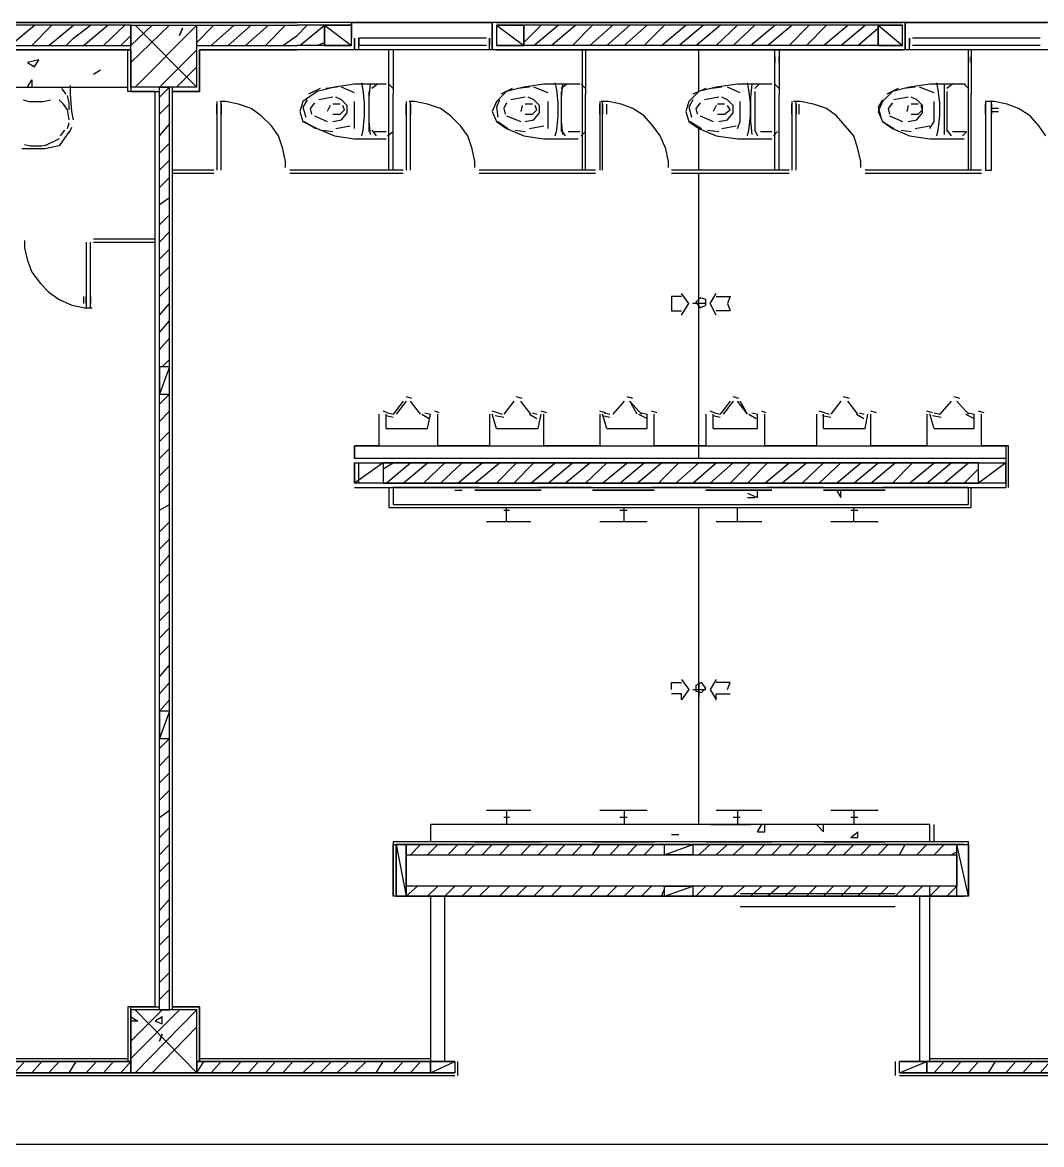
# Model space of a CAD drawing. Header units: millimetres. Extents: x 5 to 415, y 48 to 251.
# Drawn here: x 76.63 to 89.16, y 223.7 to 237.49 of the extents above; entities that cross this region are included whole.
import ezdxf

# ---------------------------------------------------------------- set-up
doc = ezdxf.new("R2010")
doc.units = ezdxf.units.MM
doc.layers.add('P', color=7, linetype='Continuous')

msp = doc.modelspace()

# ---------------------------------------------------------------- linework, layer by layer
at = {"layer": 'P'}
for points in [[(308.134, 237.49), (25.735, 237.49)], [(76.112, 237.49), (77.964, 237.49)], [(77.964, 237.455), (76.412, 237.455)], [(76.482, 237.208), (76.782, 237.455)], [(76.747, 237.208), (76.994, 237.455)], [(76.958, 237.208), (77.258, 237.455)], [(77.258, 237.296), (77.47, 237.455)], [(77.382, 237.208), (77.682, 237.455)], [(77.629, 237.208), (77.893, 237.455)], [(77.964, 237.49), (78.811, 237.49)], [(77.964, 237.208), (78.228, 237.455)], [(77.964, 236.996), (78.44, 237.455)], [(77.964, 236.696), (77.964, 237.455)], [(77.964, 237.455), (78.775, 237.455)], [(77.964, 237.455), (77.964, 237.208)], [(78.017, 237.455), (78.775, 236.696)], [(78.775, 237.455), (78.017, 236.696)], [(78.599, 237.419), (78.564, 237.331)], [(78.564, 237.331), (78.599, 237.419)], [(78.775, 236.696), (78.775, 237.455)], [(78.775, 237.243), (78.987, 237.455)], [(78.775, 237.208), (78.775, 237.455)], [(78.775, 237.455), (80.01, 237.455)], [(78.811, 237.49), (80.01, 237.49)], [(78.811, 237.455), (80.01, 237.455)], [(78.952, 237.208), (79.234, 237.455)], [(79.163, 237.208), (79.446, 237.455)], [(79.375, 237.208), (79.657, 237.455)], [(79.622, 237.208), (79.869, 237.455)], [(80.68, 237.49), (80.01, 237.49)], [(80.68, 237.455), (80.01, 237.455)], [(80.01, 237.331), (80.133, 237.455)], [(80.345, 237.455), (80.01, 237.455)], [(80.045, 237.208), (80.345, 237.455)], [(80.345, 237.455), (80.68, 237.208)], [(80.68, 237.455), (80.345, 237.455)], [(80.345, 237.455), (80.345, 237.208)], [(80.345, 237.208), (80.345, 237.455)], [(80.345, 237.455), (80.68, 237.455)], [(80.345, 237.208), (80.345, 237.455)], [(80.68, 237.49), (82.409, 237.49)], [(80.68, 237.296), (80.68, 237.49)], [(80.68, 237.49), (80.68, 237.296)], [(80.68, 237.208), (80.68, 237.455)], [(80.68, 237.208), (80.68, 237.455)], [(82.409, 237.49), (82.409, 237.296)], [(82.409, 237.296), (82.409, 237.49)], [(82.462, 237.49), (87.454, 237.49)], [(87.454, 237.455), (82.462, 237.455)], [(82.462, 237.455), (82.797, 237.208)], [(82.797, 237.455), (82.462, 237.455)], [(82.462, 237.455), (82.462, 237.208)], [(82.462, 237.455), (82.462, 237.208)], [(82.462, 237.455), (82.797, 237.455)], [(82.797, 237.208), (82.797, 237.455)], [(82.797, 237.455), (82.797, 237.208)], [(82.797, 237.243), (83.009, 237.455)], [(82.797, 237.208), (82.797, 237.455)], [(87.154, 237.455), (82.797, 237.455)], [(82.92, 237.208), (83.22, 237.455)], [(83.132, 237.208), (83.432, 237.455)], [(83.397, 237.208), (83.644, 237.455)], [(83.608, 237.208), (83.891, 237.455)], [(83.82, 237.208), (84.102, 237.455)], [(84.032, 237.208), (84.314, 237.455)], [(84.279, 237.208), (84.526, 237.455)], [(84.49, 237.208), (84.79, 237.455)], [(84.702, 237.208), (85.002, 237.455)], [(84.914, 237.208), (85.213, 237.455)], [(85.161, 237.208), (85.425, 237.455)], [(85.372, 237.208), (85.637, 237.455)], [(85.584, 237.208), (85.884, 237.455)], [(85.796, 237.208), (86.095, 237.455)], [(86.06, 237.208), (86.307, 237.455)], [(86.272, 237.208), (86.519, 237.455)], [(86.483, 237.208), (86.783, 237.455)], [(86.695, 237.208), (86.995, 237.455)], [(86.907, 237.208), (87.154, 237.419)], [(87.154, 237.455), (87.454, 237.208)], [(87.454, 237.455), (87.154, 237.455)], [(87.154, 237.455), (87.154, 237.208)], [(87.154, 237.208), (87.154, 237.455)], [(87.154, 237.455), (87.454, 237.455)], [(87.154, 237.208), (87.154, 237.455)], [(87.454, 237.208), (87.454, 237.455)], [(87.454, 237.208), (87.454, 237.455)], [(87.489, 237.49), (89.235, 237.49)], [(87.489, 237.296), (87.489, 237.49)], [(87.489, 237.49), (87.489, 237.296)], [(77.17, 237.208), (77.258, 237.296)], [(77.84, 237.208), (77.964, 237.331)], [(79.834, 237.208), (80.01, 237.331)], [(80.716, 237.155), (80.716, 237.296)], [(80.716, 237.296), (80.716, 237.155)], [(82.338, 237.296), (80.768, 237.296)], [(80.768, 237.296), (80.768, 237.208)], [(80.768, 237.155), (80.768, 237.296)], [(82.374, 237.155), (82.374, 237.296)], [(82.374, 237.296), (82.374, 237.208)], [(82.374, 237.155), (82.374, 237.296)], [(82.409, 237.296), (82.409, 237.155)], [(82.409, 237.155), (82.409, 237.296)], [(87.489, 237.155), (87.489, 237.296)], [(87.489, 237.296), (87.489, 237.155)], [(87.542, 237.296), (87.542, 237.208)], [(87.542, 237.155), (87.542, 237.296)], [(89.147, 237.296), (87.577, 237.296)], [(77.258, 237.155), (75.6, 237.155)], [(76.112, 237.155), (77.258, 237.155)], [(76.412, 237.208), (77.964, 237.208)], [(77.258, 237.155), (77.964, 237.155)], [(77.964, 237.155), (77.258, 237.155)], [(77.929, 236.643), (77.929, 237.155)], [(77.964, 237.155), (77.964, 236.643)], [(78.317, 236.696), (78.775, 237.155)], [(78.775, 237.208), (80.01, 237.208)], [(78.811, 237.208), (80.01, 237.208)], [(78.811, 237.155), (80.01, 237.155)], [(78.811, 237.155), (80.01, 237.155)], [(78.811, 237.155), (78.811, 236.643)], [(78.811, 236.643), (78.811, 237.155)], [(80.01, 237.155), (78.811, 237.155)], [(80.68, 237.208), (80.01, 237.208)], [(80.345, 237.208), (80.01, 237.208)], [(80.68, 237.155), (80.01, 237.155)], [(81.139, 237.155), (80.01, 237.155)], [(80.257, 237.208), (80.345, 237.243)], [(80.345, 237.208), (80.68, 237.208)], [(80.68, 237.208), (80.345, 237.208)], [(82.409, 237.155), (80.716, 237.155)], [(82.338, 237.208), (80.768, 237.208)], [(82.338, 237.208), (80.768, 237.208)], [(82.338, 237.208), (80.768, 237.208)], [(82.338, 237.208), (80.768, 237.208)], [(82.338, 237.208), (80.768, 237.208)], [(82.338, 237.155), (80.768, 237.155)], [(82.338, 237.155), (80.768, 237.155)], [(81.139, 236.608), (81.139, 237.155)], [(88.265, 237.155), (81.192, 237.155)], [(81.192, 237.155), (81.192, 236.608)], [(87.454, 237.208), (82.462, 237.208)], [(82.462, 237.208), (82.797, 237.208)], [(82.797, 237.208), (82.462, 237.208)], [(82.462, 237.155), (87.454, 237.155)], [(87.154, 237.208), (82.797, 237.208)], [(83.52, 236.608), (83.52, 237.155)], [(83.555, 237.155), (83.555, 236.608)], [(84.949, 236.643), (84.949, 237.155)], [(85.884, 236.608), (85.884, 237.155)], [(85.937, 237.155), (85.937, 236.608)], [(87.154, 237.208), (87.454, 237.208)], [(87.454, 237.208), (87.154, 237.208)], [(89.235, 237.155), (87.489, 237.155)], [(89.147, 237.208), (87.577, 237.208)], [(89.147, 237.208), (87.577, 237.208)], [(89.147, 237.208), (87.577, 237.208)], [(89.147, 237.208), (87.577, 237.208)], [(89.147, 237.208), (87.577, 237.208)], [(89.147, 237.155), (87.577, 237.155)], [(89.147, 237.155), (87.577, 237.155)], [(88.265, 236.608), (88.265, 237.155)], [(89.958, 237.155), (88.3, 237.155)], [(88.3, 237.155), (88.3, 236.608)], [(76.835, 237.031), (76.694, 236.996)], [(76.694, 236.996), (76.782, 236.943)], [(76.782, 236.943), (76.835, 237.031)], [(85.884, 237.067), (85.884, 236.996)], [(85.937, 236.996), (85.937, 237.067)], [(88.265, 237.067), (88.265, 236.996)], [(88.3, 236.996), (88.3, 237.067)], [(77.505, 236.855), (77.593, 236.908)], [(78.528, 236.696), (78.775, 236.943)], [(76.694, 236.696), (76.747, 236.784)], [(76.747, 236.784), (76.747, 236.696)], [(77.223, 236.608), (77.223, 236.714)], [(80.716, 236.732), (80.469, 236.696)], [(81.104, 236.732), (80.716, 236.732)], [(80.821, 236.661), (80.804, 236.749)], [(80.91, 236.732), (80.892, 236.573)], [(80.998, 236.732), (80.927, 236.679)], [(81.033, 236.732), (80.963, 236.732)], [(81.104, 236.732), (81.033, 236.732)], [(81.192, 236.679), (81.139, 236.732)], [(83.044, 236.732), (82.797, 236.696)], [(83.467, 236.732), (83.044, 236.732)], [(83.203, 236.661), (83.185, 236.749)], [(83.326, 236.732), (83.256, 236.679)], [(83.273, 236.732), (83.256, 236.573)], [(83.414, 236.732), (83.344, 236.732)], [(83.485, 236.732), (83.414, 236.732)], [(83.555, 236.679), (83.503, 236.732)], [(85.425, 236.732), (85.161, 236.696)], [(85.848, 236.732), (85.425, 236.732)], [(85.566, 236.661), (85.549, 236.749)], [(85.602, 236.732), (85.584, 236.573)], [(85.69, 236.732), (85.637, 236.679)], [(85.778, 236.732), (85.707, 236.732)], [(85.848, 236.732), (85.778, 236.732)], [(85.937, 236.679), (85.884, 236.732)], [(87.789, 236.732), (87.542, 236.696)], [(88.212, 236.732), (87.789, 236.732)], [(87.895, 236.661), (87.877, 236.749)], [(87.965, 236.732), (87.965, 236.573)], [(88.071, 236.732), (88, 236.679)], [(88.159, 236.732), (88.071, 236.732)], [(88.23, 236.732), (88.159, 236.732)], [(88.265, 236.679), (88.212, 236.732)], [(75.636, 236.696), (77.929, 236.696)], [(77.17, 236.608), (77.117, 236.679)], [(77.205, 236.502), (77.188, 236.59)], [(77.241, 236.396), (77.223, 236.608)], [(78.264, 236.643), (77.929, 236.643)], [(78.775, 236.696), (77.964, 236.696)], [(77.964, 236.643), (78.317, 236.643)], [(78.264, 225.39), (78.264, 236.643)], [(78.317, 236.573), (78.44, 236.696)], [(78.317, 225.354), (78.317, 236.696)], [(78.317, 236.696), (78.44, 236.696)], [(78.317, 233.257), (78.317, 236.696)], [(78.44, 233.257), (78.44, 236.696)], [(78.475, 236.696), (78.475, 225.354)], [(78.475, 236.643), (78.475, 235.673)], [(78.811, 236.643), (78.475, 236.643)], [(78.475, 236.643), (78.811, 236.643)], [(80.257, 236.643), (80.081, 236.52)], [(80.292, 236.679), (80.151, 236.608)], [(80.469, 236.696), (80.257, 236.643)], [(80.451, 236.573), (80.275, 236.538)], [(80.504, 236.696), (80.363, 236.679)], [(80.557, 236.538), (80.486, 236.573)], [(80.716, 236.626), (80.557, 236.696)], [(80.839, 236.502), (80.821, 236.661)], [(80.892, 236.643), (80.892, 236.149)], [(80.892, 236.573), (80.892, 236.273)], [(81.139, 236.149), (81.139, 236.643)], [(81.139, 235.673), (81.139, 236.608)], [(81.192, 235.673), (81.192, 236.608)], [(82.585, 236.643), (82.462, 236.52)], [(82.656, 236.679), (82.515, 236.608)], [(82.797, 236.696), (82.585, 236.643)], [(82.815, 236.573), (82.638, 236.538)], [(82.868, 236.696), (82.726, 236.679)], [(82.92, 236.538), (82.85, 236.573)], [(83.097, 236.626), (82.92, 236.696)], [(83.22, 236.502), (83.203, 236.661)], [(83.256, 236.643), (83.256, 236.149)], [(83.256, 236.573), (83.256, 236.273)], [(83.52, 236.149), (83.52, 236.643)], [(83.52, 235.673), (83.52, 236.608)], [(83.555, 235.673), (83.555, 236.608)], [(84.949, 236.643), (84.825, 236.52)], [(85.037, 236.679), (84.878, 236.608)], [(85.161, 236.696), (84.949, 236.643)], [(85.196, 236.573), (85.019, 236.538)], [(85.231, 236.696), (85.108, 236.679)], [(85.302, 236.538), (85.231, 236.573)], [(85.46, 236.626), (85.302, 236.696)], [(85.584, 236.502), (85.566, 236.661)], [(85.584, 236.573), (85.584, 236.273)], [(85.637, 236.643), (85.637, 236.149)], [(85.884, 236.149), (85.884, 236.643)], [(85.884, 235.673), (85.884, 236.608)], [(85.937, 235.673), (85.937, 236.608)], [(87.33, 236.643), (87.207, 236.52)], [(87.401, 236.679), (87.26, 236.608)], [(87.542, 236.696), (87.33, 236.643)], [(87.524, 236.573), (87.348, 236.538)], [(87.612, 236.696), (87.471, 236.679)], [(87.63, 236.538), (87.559, 236.573)], [(87.842, 236.626), (87.665, 236.696)], [(87.912, 236.502), (87.895, 236.661)], [(87.965, 236.573), (87.965, 236.273)], [(88, 236.643), (88, 236.149)], [(88.265, 236.149), (88.265, 236.643)], [(88.265, 235.673), (88.265, 236.608)], [(88.3, 235.673), (88.3, 236.608)], [(76.641, 236.538), (76.712, 236.52)], [(76.712, 236.52), (76.888, 236.52)], [(76.888, 236.52), (76.976, 236.538)], [(77.135, 236.485), (77.082, 236.538)], [(77.188, 236.414), (77.135, 236.485)], [(77.205, 236.414), (77.205, 236.502)], [(78.317, 236.361), (78.44, 236.485)], [(79.022, 236.52), (79.022, 235.673)], [(79.022, 236.52), (79.022, 235.673)], [(79.022, 236.361), (79.022, 236.485)], [(79.022, 236.485), (79.022, 236.361)], [(79.128, 236.52), (79.058, 236.52)], [(79.075, 235.673), (79.075, 236.52)], [(79.075, 235.673), (79.075, 236.52)], [(79.075, 236.361), (79.075, 236.485)], [(79.075, 236.485), (79.075, 236.361)], [(79.287, 236.485), (79.128, 236.52)], [(79.446, 236.432), (79.287, 236.485)], [(79.569, 236.343), (79.446, 236.432)], [(80.081, 236.52), (80.045, 236.396)], [(80.133, 236.538), (80.081, 236.449)], [(80.081, 236.449), (80.116, 236.326)], [(80.222, 236.502), (80.169, 236.432)], [(80.169, 236.432), (80.186, 236.361)], [(80.416, 236.467), (80.38, 236.396)], [(80.539, 236.485), (80.451, 236.485)], [(80.627, 236.467), (80.557, 236.538)], [(80.592, 236.414), (80.574, 236.467)], [(80.627, 236.379), (80.627, 236.467)], [(80.716, 236.273), (80.716, 236.52)], [(80.839, 236.343), (80.839, 236.502)], [(81.351, 236.52), (81.351, 235.673)], [(81.351, 236.52), (81.351, 235.673)], [(81.351, 236.361), (81.351, 236.485)], [(81.351, 236.485), (81.351, 236.361)], [(81.456, 236.52), (81.386, 236.52)], [(81.403, 235.673), (81.403, 236.52)], [(81.403, 235.673), (81.403, 236.52)], [(81.403, 236.361), (81.403, 236.485)], [(81.403, 236.485), (81.403, 236.361)], [(81.615, 236.485), (81.456, 236.52)], [(81.774, 236.432), (81.615, 236.485)], [(81.897, 236.343), (81.774, 236.432)], [(82.462, 236.52), (82.409, 236.396)], [(82.497, 236.538), (82.462, 236.449)], [(82.462, 236.449), (82.479, 236.326)], [(82.585, 236.502), (82.55, 236.432)], [(82.55, 236.432), (82.568, 236.361)], [(82.779, 236.467), (82.762, 236.396)], [(82.903, 236.485), (82.815, 236.485)], [(82.991, 236.467), (82.92, 236.538)], [(82.956, 236.414), (82.938, 236.467)], [(82.991, 236.379), (82.991, 236.467)], [(83.097, 236.273), (83.097, 236.52)], [(83.22, 236.343), (83.22, 236.502)], [(83.732, 236.52), (83.732, 235.673)], [(83.732, 236.52), (83.732, 235.673)], [(83.732, 236.361), (83.732, 236.485)], [(83.732, 236.485), (83.732, 236.361)], [(83.838, 236.52), (83.749, 236.52)], [(83.767, 235.673), (83.767, 236.52)], [(83.767, 235.673), (83.767, 236.52)], [(83.767, 236.485), (83.767, 236.361)], [(83.82, 236.361), (83.82, 236.485)], [(83.996, 236.485), (83.838, 236.52)], [(84.138, 236.432), (83.996, 236.485)], [(84.279, 236.343), (84.138, 236.432)], [(84.825, 236.52), (84.79, 236.396)], [(84.878, 236.538), (84.825, 236.449)], [(84.825, 236.449), (84.861, 236.326)], [(84.967, 236.502), (84.914, 236.432)], [(84.914, 236.432), (84.931, 236.361)], [(85.161, 236.467), (85.125, 236.396)], [(85.266, 236.485), (85.178, 236.485)], [(85.372, 236.467), (85.302, 236.538)], [(85.337, 236.414), (85.302, 236.467)], [(85.372, 236.379), (85.372, 236.467)], [(85.46, 236.273), (85.46, 236.52)], [(85.584, 236.343), (85.584, 236.502)], [(86.095, 236.52), (86.095, 235.673)], [(86.095, 236.52), (86.095, 235.673)], [(86.095, 236.361), (86.095, 236.485)], [(86.095, 236.485), (86.095, 236.361)], [(86.201, 236.52), (86.113, 236.52)], [(86.148, 235.673), (86.148, 236.52)], [(86.148, 235.673), (86.148, 236.52)], [(86.148, 236.485), (86.148, 236.361)], [(86.184, 236.361), (86.184, 236.485)], [(86.36, 236.485), (86.201, 236.52)], [(86.519, 236.432), (86.36, 236.485)], [(86.642, 236.343), (86.519, 236.432)], [(87.207, 236.538), (87.154, 236.449)], [(87.207, 236.52), (87.154, 236.396)], [(87.154, 236.449), (87.189, 236.326)], [(87.33, 236.502), (87.277, 236.432)], [(87.277, 236.432), (87.295, 236.361)], [(87.524, 236.467), (87.507, 236.396)], [(87.648, 236.485), (87.559, 236.485)], [(87.701, 236.467), (87.63, 236.538)], [(87.701, 236.414), (87.683, 236.467)], [(87.701, 236.379), (87.701, 236.467)], [(87.842, 236.273), (87.842, 236.52)], [(87.912, 236.343), (87.912, 236.502)], [(88.547, 236.52), (88.477, 236.52)], [(88.477, 236.52), (88.477, 235.673)], [(88.547, 236.52), (88.477, 236.52)], [(88.477, 236.52), (88.477, 235.673)], [(88.477, 236.361), (88.477, 236.485)], [(88.477, 236.485), (88.477, 236.361)], [(88.583, 236.52), (88.494, 236.52)], [(88.547, 235.673), (88.547, 236.52)], [(88.547, 235.673), (88.547, 236.52)], [(88.547, 236.361), (88.547, 236.485)], [(88.547, 236.485), (88.547, 236.361)], [(88.635, 236.432), (88.547, 236.432)], [(88.741, 236.485), (88.583, 236.52)], [(88.882, 236.432), (88.741, 236.485)], [(89.023, 236.343), (88.882, 236.432)], [(77.205, 236.291), (77.188, 236.414)], [(77.258, 236.291), (77.241, 236.396)], [(79.693, 236.22), (79.569, 236.343)], [(80.045, 236.396), (80.081, 236.273)], [(80.222, 236.343), (80.38, 236.273)], [(80.451, 236.361), (80.539, 236.361)], [(80.539, 236.361), (80.592, 236.414)], [(80.557, 236.291), (80.627, 236.379)], [(80.821, 236.167), (80.839, 236.343)], [(82.021, 236.22), (81.897, 236.343)], [(82.409, 236.396), (82.462, 236.273)], [(82.585, 236.343), (82.762, 236.273)], [(82.815, 236.361), (82.903, 236.361)], [(82.903, 236.361), (82.956, 236.414)], [(82.92, 236.291), (82.991, 236.379)], [(83.203, 236.167), (83.22, 236.343)], [(84.384, 236.22), (84.279, 236.343)], [(84.79, 236.396), (84.825, 236.273)], [(84.967, 236.343), (85.125, 236.273)], [(85.178, 236.361), (85.266, 236.361)], [(85.266, 236.361), (85.337, 236.414)], [(85.302, 236.291), (85.372, 236.379)], [(85.566, 236.167), (85.584, 236.343)], [(86.748, 236.22), (86.642, 236.343)], [(87.154, 236.396), (87.207, 236.273)], [(87.295, 236.343), (87.454, 236.273)], [(87.559, 236.361), (87.648, 236.361)], [(87.63, 236.291), (87.701, 236.379)], [(87.648, 236.361), (87.701, 236.414)], [(87.895, 236.167), (87.912, 236.343)], [(88.547, 236.396), (88.635, 236.396)], [(89.129, 236.22), (89.023, 236.343)], [(77.1, 236.097), (77.153, 236.167)], [(77.188, 236.185), (77.205, 236.255)], [(77.205, 236.132), (77.241, 236.202)], [(78.317, 236.097), (78.44, 236.238)], [(79.781, 236.097), (79.693, 236.22)], [(80.081, 236.273), (80.257, 236.185)], [(80.098, 236.273), (80.239, 236.185)], [(80.257, 236.185), (80.469, 236.097)], [(80.328, 236.167), (80.451, 236.149)], [(80.451, 236.273), (80.557, 236.291)], [(80.486, 236.185), (80.663, 236.22)], [(80.716, 236.185), (80.716, 236.273)], [(80.804, 236.097), (80.821, 236.167)], [(80.892, 236.273), (80.91, 236.114)], [(80.927, 236.167), (80.98, 236.097)], [(82.109, 236.097), (82.021, 236.22)], [(82.462, 236.273), (82.585, 236.185)], [(82.479, 236.273), (82.603, 236.185)], [(82.585, 236.185), (82.797, 236.097)], [(82.691, 236.167), (82.815, 236.149)], [(82.815, 236.273), (82.92, 236.291)], [(82.868, 236.185), (83.044, 236.22)], [(83.097, 236.185), (83.097, 236.273)], [(83.185, 236.097), (83.203, 236.167)], [(83.256, 236.273), (83.273, 236.114)], [(83.256, 236.167), (83.308, 236.097)], [(84.473, 236.097), (84.384, 236.22)], [(84.825, 236.273), (84.949, 236.185)], [(84.843, 236.273), (84.984, 236.185)], [(84.949, 236.185), (85.161, 236.097)], [(84.949, 235.673), (84.949, 236.185)], [(85.055, 236.167), (85.196, 236.149)], [(85.196, 236.273), (85.302, 236.291)], [(85.231, 236.185), (85.408, 236.22)], [(85.425, 236.185), (85.46, 236.273)], [(85.549, 236.097), (85.566, 236.167)], [(85.584, 236.273), (85.602, 236.114)], [(85.637, 236.167), (85.672, 236.097)], [(86.854, 236.097), (86.748, 236.22)], [(87.207, 236.273), (87.33, 236.185)], [(87.207, 236.273), (87.348, 236.185)], [(87.33, 236.185), (87.542, 236.097)], [(87.436, 236.167), (87.559, 236.149)], [(87.524, 236.273), (87.63, 236.291)], [(87.612, 236.185), (87.789, 236.22)], [(87.789, 236.185), (87.842, 236.273)], [(87.877, 236.097), (87.895, 236.167)], [(87.965, 236.273), (87.965, 236.114)], [(88, 236.167), (88.053, 236.097)], [(89.218, 236.097), (89.129, 236.22)], [(77.082, 236.061), (76.906, 235.973)], [(77.205, 236.149), (77.082, 235.973)], [(79.834, 235.938), (79.781, 236.097)], [(80.469, 236.097), (80.716, 236.061)], [(80.716, 236.061), (81.104, 236.061)], [(80.963, 236.149), (81.033, 236.149)], [(81.033, 236.149), (81.104, 236.149)], [(81.121, 236.097), (81.192, 236.149)], [(82.162, 235.938), (82.109, 236.097)], [(82.797, 236.097), (83.044, 236.061)], [(83.044, 236.061), (83.467, 236.061)], [(83.344, 236.149), (83.414, 236.149)], [(83.414, 236.149), (83.485, 236.149)], [(83.503, 236.097), (83.555, 236.149)], [(84.543, 235.938), (84.473, 236.097)], [(85.161, 236.097), (85.425, 236.061)], [(85.425, 236.061), (85.848, 236.061)], [(85.707, 236.149), (85.778, 236.149)], [(85.778, 236.149), (85.848, 236.149)], [(85.866, 236.097), (85.919, 236.149)], [(86.907, 235.938), (86.854, 236.097)], [(87.542, 236.097), (87.789, 236.061)], [(87.789, 236.061), (88.212, 236.061)], [(88.071, 236.149), (88.159, 236.149)], [(88.159, 236.149), (88.23, 236.149)], [(88.194, 236.097), (88.247, 236.149)], [(76.906, 235.938), (76.623, 235.938)], [(76.659, 235.991), (76.729, 235.973)], [(76.729, 235.973), (76.87, 235.973)], [(76.87, 235.973), (76.941, 235.991)], [(77.082, 235.973), (76.906, 235.938)], [(78.317, 235.885), (78.44, 236.008)], [(79.869, 235.779), (79.834, 235.938)], [(82.197, 235.779), (82.162, 235.938)], [(84.578, 235.779), (84.543, 235.938)], [(86.942, 235.779), (86.907, 235.938)], [(78.317, 235.673), (78.44, 235.797)], [(79.869, 235.708), (79.869, 235.779)], [(82.197, 235.708), (82.197, 235.779)], [(84.578, 235.708), (84.578, 235.779)], [(86.942, 235.708), (86.942, 235.779)], [(78.987, 235.673), (78.475, 235.673)], [(78.475, 235.638), (78.475, 225.39)], [(78.475, 235.638), (78.987, 235.638)], [(81.315, 235.673), (79.922, 235.673)], [(79.922, 235.638), (81.315, 235.638)], [(83.679, 235.673), (82.25, 235.673)], [(82.25, 235.638), (83.679, 235.638)], [(86.06, 235.673), (84.614, 235.673)], [(84.614, 235.638), (86.06, 235.638)], [(84.949, 232.287), (84.949, 235.638)], [(88.424, 235.673), (86.995, 235.673)], [(86.995, 235.638), (88.424, 235.638)], [(88.477, 235.673), (88.547, 235.673)], [(88.477, 235.673), (88.547, 235.673)], [(78.317, 235.462), (78.44, 235.585)], [(78.317, 235.25), (78.44, 235.338)], [(78.317, 235.003), (78.44, 235.126)], [(78.317, 234.791), (78.44, 234.915)], [(76.659, 234.809), (76.659, 234.721)], [(77.417, 234.791), (77.417, 233.98)], [(77.417, 234.791), (77.417, 233.98)], [(77.47, 233.98), (77.47, 234.791)], [(77.47, 233.98), (77.47, 234.791)], [(78.264, 234.827), (77.505, 234.827)], [(77.505, 234.791), (78.264, 234.791)], [(76.659, 234.721), (76.694, 234.562)], [(78.317, 234.58), (78.44, 234.703)], [(76.694, 234.562), (76.747, 234.421)], [(76.747, 234.421), (76.853, 234.28)], [(78.317, 234.368), (78.44, 234.491)], [(76.853, 234.28), (76.958, 234.174)], [(78.317, 234.121), (78.44, 234.244)], [(76.958, 234.174), (77.082, 234.086)], [(77.082, 234.086), (77.241, 234.015)], [(77.382, 234.121), (77.382, 234.033)], [(77.417, 234.033), (77.417, 234.121)], [(77.47, 234.121), (77.47, 234.033)], [(77.47, 234.033), (77.47, 234.121)], [(84.614, 234.121), (84.614, 234.033)], [(84.737, 234.121), (84.614, 234.121)], [(84.825, 234.033), (84.737, 234.156)], [(84.967, 234.103), (84.914, 234.05)], [(84.967, 234.103), (84.914, 234.05)], [(84.949, 233.945), (84.949, 234.121)], [(85.037, 234.086), (84.967, 234.103)], [(85.037, 234.086), (84.967, 234.103)], [(85.037, 234.015), (85.037, 234.086)], [(85.037, 234.015), (85.037, 234.086)], [(85.09, 234.033), (85.161, 234.156)], [(85.161, 234.121), (85.337, 234.121)], [(85.337, 234.121), (85.302, 234.033)], [(77.241, 234.015), (77.399, 233.98)], [(77.399, 233.98), (77.488, 233.98)], [(78.317, 233.892), (78.44, 234.033)], [(84.614, 234.033), (84.614, 233.945)], [(84.737, 233.892), (84.825, 234.033)], [(85.037, 234.033), (84.878, 234.033)], [(84.914, 234.05), (84.967, 233.98)], [(84.914, 234.05), (84.967, 233.98)], [(84.967, 233.98), (85.037, 234.015)], [(84.967, 233.98), (85.037, 234.015)], [(85.161, 233.892), (85.09, 234.033)], [(85.302, 234.033), (85.337, 233.945)], [(78.317, 233.68), (78.44, 233.821)], [(84.614, 233.945), (84.737, 233.945)], [(85.337, 233.945), (85.161, 233.945)], [(78.317, 233.468), (78.44, 233.609)], [(78.44, 233.257), (78.317, 232.922)], [(78.44, 233.257), (78.317, 233.257)], [(78.317, 233.257), (78.317, 232.922)], [(78.352, 233.257), (78.44, 233.345)], [(78.44, 232.922), (78.44, 233.257)], [(78.317, 232.922), (78.44, 232.922)], [(78.317, 232.798), (78.44, 232.922)], [(78.317, 229.023), (78.317, 232.922)], [(78.44, 229.023), (78.44, 232.922)], [(81.421, 232.869), (81.351, 232.886)], [(81.421, 232.869), (81.351, 232.886)], [(82.779, 232.869), (82.709, 232.886)], [(82.779, 232.869), (82.709, 232.886)], [(84.138, 232.869), (84.067, 232.886)], [(84.138, 232.869), (84.067, 232.886)], [(85.443, 232.869), (85.372, 232.886)], [(85.443, 232.869), (85.372, 232.886)], [(86.801, 232.869), (86.73, 232.886)], [(86.801, 232.869), (86.73, 232.886)], [(88.159, 232.869), (88.089, 232.886)], [(88.159, 232.869), (88.089, 232.886)], [(78.317, 232.586), (78.44, 232.71)], [(81.121, 232.692), (81.068, 232.71)], [(81.315, 232.833), (81.192, 232.675)], [(81.351, 232.833), (81.227, 232.675)], [(81.527, 232.675), (81.403, 232.833)], [(81.527, 232.675), (81.403, 232.833)], [(81.756, 232.692), (81.703, 232.71)], [(82.479, 232.692), (82.409, 232.71)], [(82.673, 232.833), (82.55, 232.675)], [(82.673, 232.833), (82.55, 232.675)], [(82.885, 232.675), (82.762, 232.833)], [(82.885, 232.675), (82.762, 232.833)], [(83.079, 232.692), (83.009, 232.71)], [(83.802, 232.692), (83.732, 232.71)], [(84.032, 232.833), (83.891, 232.675)], [(84.032, 232.833), (83.891, 232.675)], [(84.243, 232.675), (84.102, 232.833)], [(84.19, 232.675), (84.102, 232.833)], [(84.437, 232.692), (84.367, 232.71)], [(85.143, 232.692), (85.09, 232.71)], [(85.337, 232.833), (85.213, 232.675)], [(85.372, 232.833), (85.249, 232.675)], [(85.549, 232.675), (85.425, 232.833)], [(85.549, 232.675), (85.46, 232.833)], [(85.778, 232.692), (85.725, 232.71)], [(86.501, 232.692), (86.431, 232.71)], [(86.695, 232.833), (86.572, 232.675)], [(86.695, 232.833), (86.572, 232.675)], [(86.907, 232.675), (86.783, 232.833)], [(86.907, 232.675), (86.783, 232.833)], [(87.136, 232.692), (87.066, 232.71)], [(87.824, 232.692), (87.753, 232.71)], [(88.053, 232.833), (87.912, 232.675)], [(88.053, 232.833), (87.912, 232.675)], [(88.265, 232.675), (88.124, 232.833)], [(88.265, 232.675), (88.124, 232.833)], [(88.459, 232.692), (88.388, 232.71)], [(81.015, 232.675), (81.015, 232.287)], [(81.104, 232.498), (81.104, 232.675)], [(81.104, 232.657), (81.192, 232.639)], [(81.121, 232.692), (81.192, 232.675)], [(81.545, 232.675), (81.633, 232.622)], [(81.58, 232.692), (81.65, 232.675)], [(81.615, 232.498), (81.65, 232.675)], [(81.739, 232.287), (81.739, 232.675)], [(82.374, 232.675), (82.374, 232.287)], [(82.462, 232.498), (82.409, 232.675)], [(82.444, 232.657), (82.55, 232.639)], [(82.479, 232.692), (82.532, 232.675)], [(82.868, 232.675), (82.956, 232.622)], [(82.903, 232.692), (82.956, 232.675)], [(82.973, 232.498), (83.009, 232.675)], [(83.044, 232.287), (83.044, 232.675)], [(83.732, 232.675), (83.732, 232.287)], [(83.82, 232.498), (83.767, 232.675)], [(83.767, 232.657), (83.855, 232.639)], [(83.785, 232.692), (83.855, 232.675)], [(84.208, 232.675), (84.314, 232.622)], [(84.243, 232.692), (84.314, 232.675)], [(84.314, 232.498), (84.314, 232.675)], [(84.402, 232.287), (84.402, 232.675)], [(85.037, 232.675), (85.037, 232.287)], [(85.125, 232.498), (85.125, 232.675)], [(85.125, 232.657), (85.213, 232.639)], [(85.143, 232.692), (85.213, 232.675)], [(85.566, 232.675), (85.654, 232.622)], [(85.602, 232.692), (85.672, 232.675)], [(85.672, 232.498), (85.672, 232.675)], [(85.76, 232.287), (85.76, 232.675)], [(86.395, 232.675), (86.395, 232.287)], [(86.466, 232.657), (86.572, 232.639)], [(86.483, 232.498), (86.483, 232.675)], [(86.501, 232.692), (86.554, 232.675)], [(86.889, 232.675), (86.977, 232.622)], [(86.924, 232.692), (86.977, 232.675)], [(86.995, 232.498), (87.03, 232.675)], [(87.066, 232.287), (87.066, 232.675)], [(87.753, 232.675), (87.753, 232.287)], [(87.842, 232.498), (87.789, 232.675)], [(87.824, 232.657), (87.93, 232.639)], [(87.842, 232.692), (87.912, 232.675)], [(88.23, 232.675), (88.336, 232.622)], [(88.265, 232.692), (88.336, 232.675)], [(88.336, 232.498), (88.336, 232.675)], [(88.424, 232.287), (88.424, 232.675)], [(78.317, 232.339), (78.44, 232.463)], [(81.104, 232.498), (81.615, 232.498)], [(82.462, 232.498), (82.973, 232.498)], [(83.82, 232.498), (84.314, 232.498)], [(85.125, 232.498), (85.672, 232.498)], [(86.483, 232.498), (86.995, 232.498)], [(87.842, 232.498), (88.336, 232.498)], [(78.317, 232.128), (78.44, 232.251)], [(81.015, 232.287), (80.716, 232.287)], [(80.716, 232.287), (88.724, 232.287)], [(80.716, 232.128), (80.716, 232.287)], [(80.716, 232.287), (80.716, 232.128)], [(81.015, 232.287), (81.739, 232.287)], [(82.374, 232.287), (81.739, 232.287)], [(82.374, 232.287), (83.044, 232.287)], [(83.732, 232.287), (83.044, 232.287)], [(83.732, 232.287), (84.402, 232.287)], [(85.037, 232.287), (84.402, 232.287)], [(84.949, 232.128), (84.949, 232.287)], [(85.037, 232.287), (85.76, 232.287)], [(86.395, 232.287), (85.76, 232.287)], [(86.395, 232.287), (87.066, 232.287)], [(87.753, 232.287), (87.066, 232.287)], [(87.753, 232.287), (88.424, 232.287)], [(88.759, 232.287), (88.424, 232.287)], [(88.724, 232.287), (88.724, 232.128)], [(88.759, 231.775), (88.759, 232.287)], [(78.317, 231.916), (78.44, 232.04)], [(88.724, 232.128), (80.716, 232.128)], [(81.068, 232.075), (80.716, 231.828)], [(80.716, 231.828), (80.716, 232.075)], [(80.716, 232.075), (81.068, 232.075)], [(80.716, 232.075), (88.724, 232.075)], [(80.716, 232.075), (80.716, 231.828)], [(80.768, 231.828), (80.768, 232.075)], [(81.068, 232.075), (81.068, 231.828)], [(81.068, 232.004), (81.192, 232.075)], [(81.068, 232.075), (81.068, 231.828)], [(88.388, 232.075), (81.068, 232.075)], [(81.104, 231.828), (81.403, 232.075)], [(81.315, 231.828), (81.615, 232.075)], [(81.562, 231.828), (81.827, 232.075)], [(81.774, 231.828), (82.038, 232.075)], [(81.986, 231.828), (82.285, 232.075)], [(82.197, 231.828), (82.497, 232.075)], [(82.462, 231.828), (82.709, 232.075)], [(82.673, 231.828), (82.92, 232.075)], [(82.885, 231.828), (83.185, 232.075)], [(83.097, 231.828), (83.397, 232.075)], [(83.308, 231.828), (83.608, 232.075)], [(83.555, 231.828), (83.82, 232.075)], [(83.767, 231.828), (84.067, 232.075)], [(83.979, 231.828), (84.279, 232.075)], [(84.19, 231.828), (84.49, 232.075)], [(84.455, 231.828), (84.702, 232.075)], [(84.667, 231.828), (84.949, 232.075)], [(84.878, 231.828), (85.161, 232.075)], [(85.09, 231.828), (85.372, 232.075)], [(85.337, 231.828), (85.584, 232.075)], [(85.549, 231.828), (85.796, 232.075)], [(85.76, 231.828), (86.06, 232.075)], [(85.972, 231.828), (86.272, 232.075)], [(86.219, 231.828), (86.483, 232.075)], [(86.431, 231.828), (86.695, 232.075)], [(86.642, 231.828), (86.942, 232.075)], [(86.854, 231.828), (87.154, 232.075)], [(87.066, 231.828), (87.365, 232.075)], [(87.33, 231.828), (87.577, 232.075)], [(87.542, 231.828), (87.842, 232.075)], [(87.753, 231.828), (88.053, 232.075)], [(87.965, 231.828), (88.265, 232.075)], [(88.724, 232.075), (88.388, 231.828)], [(88.388, 231.828), (88.388, 232.075)], [(88.388, 232.075), (88.724, 232.075)], [(88.388, 231.828), (88.388, 232.075)], [(88.724, 232.128), (88.724, 231.775)], [(88.724, 232.075), (88.724, 231.828)], [(88.724, 231.828), (88.724, 232.075)], [(88.724, 232.075), (88.724, 231.828)], [(88.212, 231.828), (88.388, 232.004)], [(78.317, 231.704), (78.44, 231.828)], [(81.068, 231.828), (80.716, 231.828)], [(88.724, 231.828), (80.716, 231.828)], [(80.716, 231.775), (88.724, 231.775)], [(81.068, 231.828), (88.388, 231.828)], [(81.139, 231.775), (81.139, 231.528)], [(82.25, 231.775), (81.192, 231.775)], [(81.192, 231.775), (81.192, 231.563)], [(81.95, 231.74), (82.038, 231.74)], [(83.009, 231.74), (82.197, 231.74)], [(82.197, 231.74), (83.009, 231.74)], [(82.285, 231.775), (82.92, 231.775)], [(83.644, 231.775), (82.973, 231.775)], [(84.402, 231.74), (83.644, 231.74)], [(83.644, 231.74), (84.402, 231.74)], [(83.679, 231.775), (84.367, 231.775)], [(85.09, 231.775), (84.367, 231.775)], [(85.848, 231.74), (85.037, 231.74)], [(85.037, 231.74), (85.848, 231.74)], [(85.125, 231.775), (85.76, 231.775)], [(85.672, 231.652), (85.672, 231.74)], [(86.483, 231.775), (85.796, 231.775)], [(87.242, 231.74), (86.483, 231.74)], [(86.483, 231.74), (87.242, 231.74)], [(86.519, 231.775), (87.207, 231.775)], [(86.642, 231.74), (86.695, 231.652)], [(86.695, 231.652), (86.695, 231.74)], [(88.265, 231.775), (87.207, 231.775)], [(88.265, 231.563), (88.265, 231.775)], [(88.3, 231.528), (88.3, 231.775)], [(88.724, 231.828), (88.388, 231.828)], [(85.549, 231.704), (85.672, 231.652)], [(85.549, 231.652), (85.637, 231.652)], [(78.317, 231.493), (78.44, 231.563)], [(81.139, 231.528), (88.3, 231.528)], [(81.192, 231.563), (88.265, 231.563)], [(82.55, 231.493), (82.621, 231.493)], [(82.585, 231.352), (82.585, 231.528)], [(83.979, 231.493), (84.067, 231.493)], [(84.032, 231.352), (84.032, 231.528)], [(84.949, 227.63), (84.949, 231.528)], [(85.425, 231.352), (85.425, 231.528)], [(86.819, 231.493), (86.907, 231.493)], [(86.854, 231.352), (86.854, 231.528)], [(78.317, 231.228), (78.44, 231.352)], [(82.885, 231.352), (82.338, 231.352)], [(84.314, 231.352), (83.732, 231.352)], [(85.725, 231.352), (85.161, 231.352)], [(87.154, 231.352), (86.572, 231.352)], [(78.317, 231.017), (78.44, 231.14)], [(78.317, 230.805), (78.44, 230.946)], [(78.317, 230.593), (78.44, 230.717)], [(78.317, 230.346), (78.44, 230.47)], [(78.317, 230.135), (78.44, 230.258)], [(78.317, 229.923), (78.44, 230.046)], [(78.317, 229.711), (78.44, 229.835)], [(78.317, 229.447), (78.44, 229.588)], [(84.737, 229.411), (84.825, 229.288)], [(85.161, 229.411), (85.09, 229.288)], [(78.317, 229.235), (78.44, 229.376)], [(84.614, 229.376), (84.737, 229.376)], [(84.614, 229.288), (84.614, 229.376)], [(84.825, 229.288), (84.737, 229.164)], [(84.878, 229.288), (85.037, 229.288)], [(84.984, 229.376), (84.914, 229.341)], [(84.984, 229.376), (84.914, 229.341)], [(84.914, 229.341), (84.914, 229.27)], [(84.914, 229.341), (84.914, 229.27)], [(84.914, 229.27), (84.984, 229.253)], [(84.914, 229.27), (84.984, 229.253)], [(84.949, 229.376), (84.949, 229.2)], [(85.037, 229.306), (84.984, 229.376)], [(85.037, 229.306), (84.984, 229.376)], [(84.984, 229.253), (85.037, 229.306)], [(84.984, 229.253), (85.037, 229.306)], [(85.09, 229.288), (85.161, 229.164)], [(85.337, 229.376), (85.161, 229.376)], [(85.302, 229.288), (85.337, 229.376)], [(78.317, 229.023), (78.44, 229.164)], [(84.737, 229.235), (84.614, 229.235)], [(84.737, 229.164), (84.737, 229.235)], [(85.161, 229.235), (85.337, 229.235)], [(85.161, 229.164), (85.161, 229.235)], [(78.44, 229.023), (78.317, 228.688)], [(78.44, 229.023), (78.317, 229.023)], [(78.317, 229.023), (78.317, 228.688)], [(78.44, 228.688), (78.44, 229.023)], [(78.317, 228.688), (78.44, 228.688)], [(78.317, 228.565), (78.44, 228.688)], [(78.317, 225.354), (78.317, 228.688)], [(78.44, 225.354), (78.44, 228.688)], [(78.317, 228.353), (78.44, 228.477)], [(78.317, 228.141), (78.44, 228.265)], [(78.317, 227.93), (78.44, 228.053)], [(78.317, 227.718), (78.44, 227.806)], [(82.338, 227.806), (82.885, 227.806)], [(82.585, 227.806), (82.585, 227.63)], [(83.732, 227.806), (84.314, 227.806)], [(84.032, 227.806), (84.032, 227.63)], [(85.161, 227.806), (85.725, 227.806)], [(85.425, 227.806), (85.425, 227.63)], [(86.572, 227.806), (87.154, 227.806)], [(86.854, 227.806), (86.854, 227.63)], [(87.789, 227.63), (81.65, 227.63)], [(81.65, 227.63), (81.65, 227.418)], [(81.65, 227.63), (81.65, 227.418)], [(82.621, 227.718), (82.55, 227.718)], [(84.067, 227.718), (83.979, 227.718)], [(85.09, 227.63), (85.425, 227.63)], [(85.125, 227.63), (85.425, 227.63)], [(85.46, 227.718), (85.372, 227.718)], [(85.76, 227.63), (85.425, 227.63)], [(85.76, 227.63), (85.425, 227.63)], [(85.425, 227.63), (85.584, 227.63)], [(85.672, 227.542), (85.725, 227.63)], [(85.76, 227.542), (85.76, 227.63)], [(86.395, 227.63), (86.483, 227.542)], [(86.483, 227.542), (86.483, 227.63)], [(86.907, 227.718), (86.819, 227.718)], [(87.789, 227.418), (87.789, 227.63)], [(87.842, 227.418), (87.842, 227.63)], [(78.317, 227.471), (78.44, 227.595)], [(84.614, 227.506), (84.702, 227.506)], [(85.672, 227.542), (85.76, 227.542)], [(86.819, 227.471), (86.907, 227.542)], [(86.819, 227.471), (86.907, 227.471)], [(86.907, 227.471), (86.907, 227.542)], [(78.317, 227.259), (78.44, 227.383)], [(81.192, 227.418), (81.192, 226.748)], [(88.265, 227.418), (81.192, 227.418)], [(81.192, 226.748), (81.192, 227.383)], [(81.192, 227.383), (88.265, 227.383)], [(81.227, 227.383), (81.227, 227.259)], [(81.227, 227.259), (81.227, 227.383)], [(81.227, 227.383), (81.351, 227.383)], [(84.526, 227.383), (81.227, 227.383)], [(81.227, 227.383), (81.351, 226.748)], [(81.227, 226.748), (81.227, 227.383)], [(81.227, 227.383), (81.351, 227.383)], [(81.227, 227.383), (81.227, 226.748)], [(81.351, 227.383), (81.227, 227.383)], [(81.351, 227.383), (81.351, 227.259)], [(81.351, 227.383), (81.351, 226.748)], [(81.351, 226.748), (81.351, 227.383)], [(81.403, 227.259), (81.527, 227.383)], [(81.615, 227.259), (81.739, 227.383)], [(81.862, 227.259), (81.986, 227.383)], [(82.074, 227.259), (82.197, 227.383)], [(82.197, 227.418), (83.009, 227.418)], [(83.009, 227.418), (82.197, 227.418)], [(82.285, 227.259), (82.409, 227.383)], [(82.497, 227.259), (82.621, 227.383)], [(82.762, 227.259), (82.885, 227.383)], [(82.973, 227.259), (83.097, 227.383)], [(83.185, 227.259), (83.308, 227.383)], [(83.397, 227.259), (83.52, 227.383)], [(83.644, 227.418), (84.402, 227.418)], [(84.402, 227.418), (83.644, 227.418)], [(83.644, 227.259), (83.732, 227.383)], [(83.855, 227.259), (83.979, 227.383)], [(84.067, 227.259), (84.19, 227.383)], [(84.279, 227.259), (84.402, 227.383)], [(84.526, 227.259), (84.526, 227.383)], [(84.526, 227.259), (84.878, 227.383)], [(84.526, 227.259), (84.526, 227.383)], [(84.526, 227.383), (84.878, 227.383)], [(84.878, 227.383), (84.526, 227.383)], [(88.212, 227.383), (84.878, 227.383)], [(84.878, 227.383), (84.878, 227.259)], [(84.878, 227.383), (84.878, 227.259)], [(84.949, 227.259), (85.09, 227.383)], [(85.037, 227.418), (85.848, 227.418)], [(85.848, 227.418), (85.037, 227.418)], [(85.161, 227.259), (85.302, 227.383)], [(85.372, 227.259), (85.513, 227.383)], [(85.637, 227.259), (85.76, 227.383)], [(85.848, 227.259), (85.972, 227.383)], [(86.06, 227.259), (86.184, 227.383)], [(86.272, 227.259), (86.395, 227.383)], [(86.483, 227.418), (87.242, 227.418)], [(87.242, 227.418), (86.483, 227.418)], [(86.519, 227.259), (86.642, 227.383)], [(86.73, 227.259), (86.854, 227.383)], [(86.942, 227.259), (87.066, 227.383)], [(87.154, 227.259), (87.277, 227.383)], [(87.418, 227.259), (87.489, 227.383)], [(87.63, 227.259), (87.753, 227.383)], [(87.842, 227.259), (87.965, 227.383)], [(88.124, 227.259), (88.124, 227.383)], [(88.124, 227.383), (88.212, 227.383)], [(88.265, 226.748), (88.124, 227.383)], [(88.124, 227.383), (88.265, 227.383)], [(88.124, 226.748), (88.124, 227.383)], [(88.265, 226.748), (88.265, 227.418)], [(88.265, 227.383), (88.265, 226.748)], [(88.265, 227.383), (88.265, 226.748)], [(88.265, 226.748), (88.265, 227.383)], [(81.351, 227.259), (84.526, 227.259)], [(84.878, 227.259), (84.526, 227.259)], [(84.526, 227.259), (84.878, 227.259)], [(84.878, 227.259), (88.124, 227.259)], [(88.053, 227.259), (88.124, 227.295)], [(88.124, 227.259), (88.124, 226.871)], [(78.317, 227.048), (78.44, 227.171)], [(78.317, 226.836), (78.44, 226.96)], [(81.227, 226.871), (81.227, 226.748)], [(81.227, 226.748), (81.227, 226.871)], [(81.351, 226.748), (81.492, 226.871)], [(84.526, 226.871), (81.351, 226.871)], [(81.351, 226.871), (81.351, 226.748)], [(81.615, 226.748), (81.739, 226.871)], [(81.827, 226.748), (81.95, 226.871)], [(82.038, 226.748), (82.162, 226.871)], [(82.25, 226.748), (82.374, 226.871)], [(82.497, 226.748), (82.621, 226.871)], [(82.709, 226.748), (82.832, 226.871)], [(82.92, 226.748), (83.044, 226.871)], [(83.132, 226.748), (83.256, 226.871)], [(83.397, 226.748), (83.52, 226.871)], [(83.608, 226.748), (83.732, 226.871)], [(83.82, 226.748), (83.943, 226.871)], [(84.032, 226.748), (84.155, 226.871)], [(84.243, 226.748), (84.367, 226.871)], [(84.49, 226.748), (84.526, 226.836)], [(84.526, 226.748), (84.878, 226.871)], [(84.526, 226.748), (84.526, 226.871)], [(84.526, 226.871), (84.878, 226.871)], [(84.878, 226.871), (84.526, 226.871)], [(84.526, 226.748), (84.526, 226.871)], [(84.878, 226.871), (84.878, 226.748)], [(88.124, 226.871), (84.878, 226.871)], [(84.878, 226.871), (84.878, 226.748)], [(84.914, 226.748), (85.037, 226.871)], [(85.125, 226.748), (85.249, 226.871)], [(85.372, 226.748), (85.513, 226.871)], [(85.46, 226.783), (87.365, 226.783)], [(85.584, 226.748), (85.725, 226.871)], [(85.796, 226.748), (85.937, 226.871)], [(86.007, 226.748), (86.148, 226.871)], [(86.272, 226.748), (86.395, 226.871)], [(86.483, 226.748), (86.607, 226.871)], [(86.695, 226.748), (86.819, 226.871)], [(86.907, 226.748), (87.03, 226.871)], [(87.154, 226.748), (87.277, 226.871)], [(87.365, 226.748), (87.489, 226.871)], [(87.577, 226.748), (87.701, 226.871)], [(87.789, 226.748), (87.912, 226.871)], [(87.789, 224.719), (87.789, 226.871)], [(88, 226.748), (88.124, 226.871)], [(88.124, 226.748), (88.124, 226.871)], [(78.317, 226.572), (78.44, 226.713)], [(81.65, 226.748), (81.192, 226.748)], [(88.212, 226.748), (81.227, 226.748)], [(81.227, 226.748), (88.212, 226.748)], [(81.227, 226.748), (84.526, 226.748)], [(81.351, 226.748), (81.227, 226.748)], [(81.351, 226.748), (81.227, 226.748)], [(81.227, 226.748), (81.351, 226.748)], [(81.65, 226.748), (81.65, 224.719)], [(81.827, 224.719), (81.827, 226.748)], [(84.878, 226.748), (84.526, 226.748)], [(84.878, 226.748), (88.212, 226.748)], [(87.665, 226.748), (87.665, 224.719)], [(88.265, 226.748), (87.789, 226.748)], [(88.212, 226.748), (88.124, 226.748)], [(88.265, 226.748), (88.124, 226.748)], [(85.46, 226.624), (87.365, 226.624)], [(78.317, 226.36), (78.44, 226.483)], [(78.317, 226.148), (78.44, 226.272)], [(78.317, 225.937), (78.44, 226.06)], [(78.317, 225.69), (78.44, 225.813)], [(78.317, 225.478), (78.44, 225.601)], [(77.929, 225.39), (77.929, 224.719)], [(78.264, 225.39), (77.929, 225.39)], [(77.964, 224.719), (77.964, 225.39)], [(77.964, 225.39), (78.317, 225.39)], [(77.964, 224.966), (78.352, 225.354)], [(77.964, 224.755), (78.564, 225.354)], [(77.964, 225.354), (77.964, 224.578)], [(78.775, 225.354), (77.964, 225.354)], [(77.964, 225.266), (78.052, 225.213)], [(78.775, 224.578), (78.017, 225.354)], [(78.017, 224.578), (78.775, 225.354)], [(78.017, 224.578), (78.775, 225.354)], [(78.352, 225.266), (78.264, 225.213)], [(78.317, 225.354), (78.44, 225.354)], [(78.352, 225.178), (78.352, 225.266)], [(78.811, 225.39), (78.475, 225.39)], [(78.475, 225.39), (78.811, 225.39)], [(78.775, 224.578), (78.775, 225.354)], [(78.811, 224.719), (78.811, 225.39)], [(78.811, 225.39), (78.811, 224.719)], [(78.052, 225.213), (77.964, 225.213)], [(78.228, 224.578), (78.775, 225.143)], [(78.264, 225.213), (78.352, 225.178)], [(78.352, 225.055), (78.317, 224.966)], [(78.317, 224.966), (78.352, 225.055)], [(77.964, 224.719), (74.789, 224.719)], [(74.789, 224.719), (77.964, 224.719)], [(74.965, 224.755), (77.929, 224.755)], [(77.964, 224.719), (75.089, 224.719)], [(76.535, 224.578), (76.659, 224.719)], [(76.747, 224.578), (76.87, 224.719)], [(76.958, 224.578), (77.082, 224.719)], [(77.205, 224.578), (77.294, 224.719)], [(77.417, 224.578), (77.541, 224.719)], [(77.629, 224.578), (77.752, 224.719)], [(77.84, 224.578), (77.964, 224.719)], [(77.964, 224.578), (77.964, 224.719)], [(78.775, 224.719), (81.95, 224.719)], [(81.95, 224.719), (78.775, 224.719)], [(78.775, 224.578), (78.863, 224.719)], [(78.775, 224.719), (78.775, 224.578)], [(81.65, 224.719), (78.775, 224.719)], [(78.811, 224.755), (81.65, 224.755)], [(78.952, 224.578), (79.075, 224.719)], [(79.199, 224.578), (79.322, 224.719)], [(79.41, 224.578), (79.534, 224.719)], [(79.622, 224.578), (79.745, 224.719)], [(79.834, 224.578), (79.957, 224.719)], [(80.081, 224.578), (80.222, 224.719)], [(80.292, 224.578), (80.433, 224.719)], [(80.504, 224.578), (80.645, 224.719)], [(80.716, 224.578), (80.857, 224.719)], [(80.98, 224.578), (81.068, 224.719)], [(81.192, 224.578), (81.315, 224.719)], [(81.403, 224.578), (81.527, 224.719)], [(81.65, 224.578), (81.65, 224.719)], [(81.65, 224.578), (81.95, 224.719)], [(81.65, 224.578), (81.65, 224.719)], [(81.65, 224.719), (81.95, 224.719)], [(81.95, 224.719), (81.65, 224.719)], [(81.65, 224.719), (81.65, 224.578)], [(81.95, 224.719), (81.95, 224.578)], [(81.95, 224.719), (81.95, 224.578)], [(81.986, 224.543), (81.986, 224.719)], [(87.365, 224.719), (87.365, 224.543)], [(91.14, 224.719), (87.418, 224.719)], [(87.418, 224.719), (91.14, 224.719)], [(87.418, 224.578), (87.753, 224.719)], [(87.418, 224.578), (87.418, 224.719)], [(87.418, 224.719), (87.753, 224.719)], [(87.418, 224.578), (87.418, 224.719)], [(87.753, 224.719), (87.418, 224.719)], [(91.14, 224.719), (87.753, 224.719)], [(87.753, 224.719), (87.753, 224.578)], [(87.753, 224.719), (87.753, 224.578)], [(87.753, 224.578), (87.753, 224.719)], [(87.789, 224.755), (91.087, 224.755)], [(87.842, 224.578), (87.965, 224.719)], [(88.053, 224.578), (88.177, 224.719)], [(88.265, 224.578), (88.388, 224.719)], [(88.512, 224.578), (88.6, 224.719)], [(88.724, 224.578), (88.847, 224.719)], [(88.935, 224.578), (89.059, 224.719)], [(89.147, 224.578), (89.27, 224.719)], [(78.811, 224.578), (74.789, 224.578)], [(75.089, 224.578), (77.964, 224.578)], [(77.964, 224.578), (78.775, 224.578)], [(81.95, 224.578), (77.964, 224.578)], [(78.775, 224.578), (81.65, 224.578)], [(81.95, 224.578), (81.65, 224.578)], [(81.65, 224.578), (81.95, 224.578)], [(91.14, 224.578), (87.418, 224.578)], [(87.753, 224.578), (87.418, 224.578)], [(87.418, 224.578), (87.753, 224.578)], [(87.753, 224.578), (91.14, 224.578)], [(74.789, 224.543), (78.811, 224.543)], [(77.964, 224.543), (81.95, 224.543)], [(87.418, 224.543), (91.14, 224.543)], [(92.569, 223.696), (64.206, 223.696)]]:
    msp.add_lwpolyline(points, dxfattribs=at)

doc.saveas('drawing.dxf')
